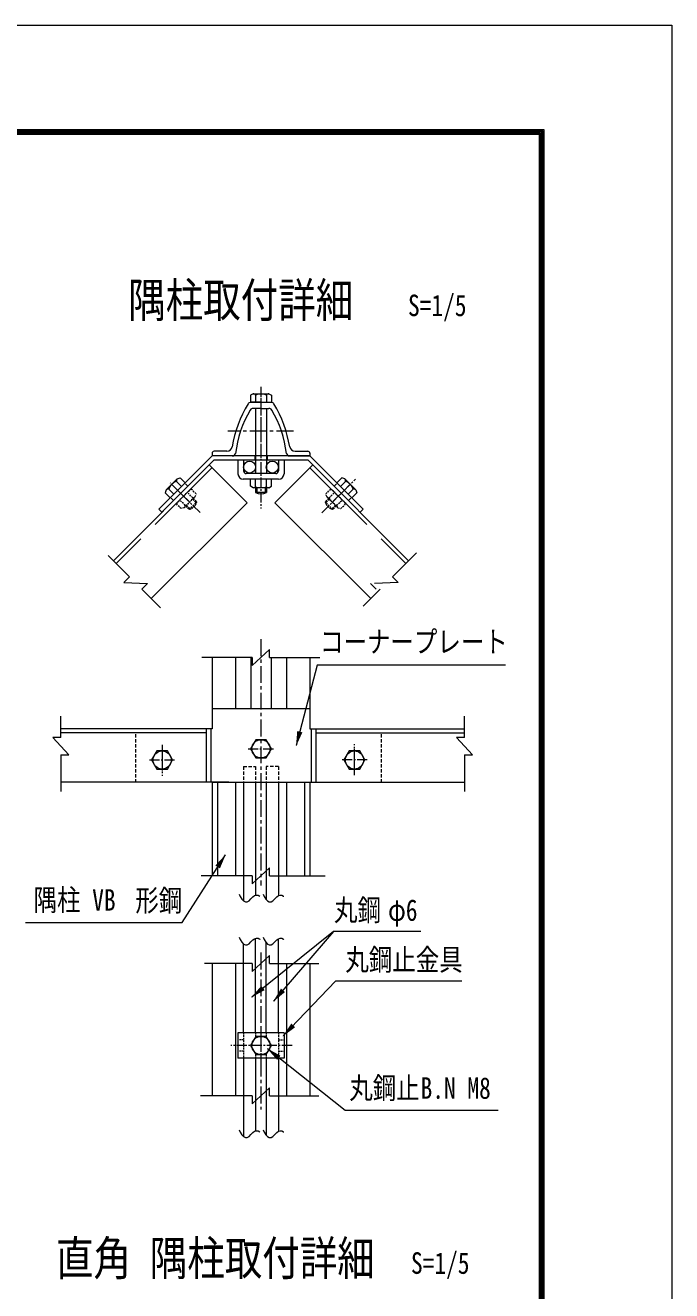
# Model space of a CAD drawing. Units: millimetres, scale not verified, with parts at other scales. Extents: x -4455 to 4455, y -3150 to 3150.
# Drawn here: x 3007 to 4455, y 317 to 3150 of the extents above; entities that cross this region are included whole.
import ezdxf
from ezdxf.enums import TextEntityAlignment as Align

# ---------------------------------------------------------------- set-up
doc = ezdxf.new("R2010")
doc.units = ezdxf.units.MM
doc.header["$LTSCALE"] = 30
for name, pattern in [('DASHED', [7.5, 6, -1.5]), ('USER1', [2, 1.25, -0.25, 0.25, -0.25]), ('USER2', [0.1875, 0.125, -0.0625]), ('USER4', [1.125, 0.75, -0.125, 0.125, -0.125]), ('USER5', [0.375, 0.25, -0.125])]:
    doc.linetypes.add(name, pattern=pattern)
for name, color, linetype, lineweight in [('0-0_D-STR-TXT', 3, 'Continuous', 13), ('0-1_D-STR2', 2, 'Continuous', 13), ('0-2_D-STR1', 1, 'Continuous', 18), ('0-3_D-STR-DIM', 4, 'Continuous', 13), ('0-4_D-BMK', 2, 'USER4', 13), ('0-6_D-STR3', 3, 'Continuous', 13), ('0-C_7詳細', 3, 'Continuous', 18), ('0-D_5寸法', 3, 'Continuous', 18), ('1-0_9断面', 7, 'Continuous', 9), ('1-1_D-TTL', 7, 'Continuous', 9)]:
    doc.layers.add(name, color=color, linetype=linetype, lineweight=lineweight)
doc.layers.add('0-8_D-TTL-TXT', color=7, linetype='Continuous')
doc.styles.add('ＭＳ ゴシック', font='')
doc.styles.get('ＭＳ ゴシック').set_extended_font_data('MS Gothic')

msp = doc.modelspace()

# ---------------------------------------------------------------- linework, layer by layer
at = {"layer": '0-0_D-STR-TXT'}
for points in [[(4082.51, 1717.74), (3661.17, 1717.74), (3613.87, 1537.47)], [(3007.44, 1141.48), (3358.53, 1141.48), (3455.34, 1292.67)], [(3892.98, 1120.96), (3697.42, 1120.96), (3514.3, 974.42)], [(3984.83, 1009.92), (3702.28, 1009.92), (3584.97, 887.64)], [(4066.09, 720.26), (3723.77, 720.26), (3549.75, 858.32)]]:
    msp.add_lwpolyline(points, dxfattribs=at)
for points in [[(3613.29, 1535.25), (3616.25, 1570.14), (3627.84, 1567.1)], [(3456.58, 1294.61), (3443.02, 1262.32), (3432.93, 1268.78)], [(3512.5, 972.98), (3535.69, 999.21), (3543.18, 989.86)], [(3583.38, 885.98), (3602.94, 915.03), (3611.59, 906.73)], [(3547.95, 859.75), (3578.7, 843), (3571.25, 833.62)]]:
    msp.add_solid(points, dxfattribs=at)
at = {"layer": '0-1_D-STR2', "color": 3, "linetype": 'USER5'}
for p, q in [((3496.04, 1490.58), (3496.04, 1455.24)), ((3496.04, 1490.58), (3523.04, 1490.58)), ((3523.04, 1490.58), (3523.04, 1455.24)), ((3573.94, 1490.58), (3546.94, 1490.58)), ((3546.94, 1490.58), (3546.94, 1455.24)), ((3573.94, 1490.58), (3573.94, 1455.24))]:
    msp.add_line(p, q, dxfattribs=at)
at = {"layer": '0-1_D-STR2', "color": 7, "lineweight": 9}
for p, q in [((3496.04, 1455.24), (3496.04, 1189.69)), ((3523.04, 1455.24), (3523.04, 1202.07)), ((3546.94, 1455.24), (3546.94, 1192.46)), ((3573.94, 1455.24), (3573.94, 1201.07)), ((3523.04, 894.32), (3523.04, 1105.64)), ((3496.04, 894.32), (3496.04, 1093.26)), ((3546.94, 894.32), (3546.94, 1096.03)), ((3573.94, 894.32), (3573.94, 1104.64)), ((3496.04, 837.32), (3496.04, 662.01)), ((3523.04, 837.32), (3523.04, 674.39)), ((3546.94, 837.32), (3546.94, 664.78)), ((3573.94, 837.32), (3573.94, 673.39))]:
    msp.add_line(p, q, dxfattribs=at)
at = {"layer": '0-1_D-STR2', "color": 7, "linetype": 'USER4', "lineweight": 9}
msp.add_line((3604.53, 865.82), (3467.19, 865.82), dxfattribs=at)
at = {"layer": '0-1_D-STR2', "color": 7, "lineweight": 9}
for centre in [(3509.54, 2161.07), (3560.44, 2161.07)]:
    msp.add_circle(centre, 13.5, dxfattribs=at)
at = {"layer": '0-2_D-STR1', "linetype": 'DASHED'}
for p, q in [((3425.22, 2159.47), (3210.71, 1944.95)), ((3644.76, 2159.47), (3859.27, 1944.95))]:
    msp.add_line(p, q, dxfattribs=at)
at = {"layer": '0-2_D-STR1'}
for p, q in [((3503.71, 2080.98), (3418.86, 2165.83)), ((3566.27, 2080.98), (3651.12, 2165.83)), ((3640.51, 2176.44), (3865.63, 1951.32)), ((3503.71, 2080.98), (3289.2, 1866.47)), ((3566.27, 2080.98), (3780.78, 1866.47)), ((3425.49, 1734.44), (3425.49, 1575.24)), ((3477.99, 1734.44), (3477.99, 1620.24)), ((3512.49, 1734.44), (3512.49, 1620.24)), ((3512.52, 1734.44), (3512.52, 1620.24)), ((3557.49, 1734.44), (3557.49, 1620.24)), ((3557.52, 1734.44), (3557.52, 1620.24)), ((3591.99, 1734.44), (3591.99, 1620.24)), ((3644.49, 1734.44), (3644.49, 1575.24)), ((3425.49, 1575.24), (3086.74, 1575.24)), ((3411.88, 1566.24), (3086.74, 1566.24)), ((3644.49, 1575.24), (3991.09, 1575.24)), ((3658.1, 1566.24), (3988.84, 1566.24)), ((3462.9, 1455.24), (3086.74, 1455.24)), ((3425.49, 1455.24), (3425.49, 1245.58)), ((3437.49, 1455.24), (3437.49, 1245.58)), ((3477.99, 1455.24), (3477.99, 1245.58)), ((3591.99, 1455.24), (3591.99, 1245.58)), ((3609.33, 1455.24), (3991.09, 1455.24)), ((3632.49, 1455.24), (3632.49, 1245.58)), ((3644.49, 1455.24), (3644.49, 1245.58)), ((3425.49, 1049.5), (3425.49, 753.37)), ((3477.99, 1049.5), (3477.99, 753.37)), ((3591.99, 1049.5), (3591.99, 753.37)), ((3644.49, 1049.5), (3644.49, 753.37))]:
    msp.add_line(p, q, dxfattribs=at)
at = {"layer": '0-3_D-STR-DIM'}
for p, q in [((3240.4, 1915.27), (3192.54, 1963.13)), ((3829.58, 1915.27), (3883.01, 1968.7)), ((3240.4, 1915.27), (3227.67, 1902.54)), ((3227.67, 1902.54), (3280.54, 1900.58)), ((3267.82, 1887.85), (3280.54, 1900.58)), ((3793.16, 1887.85), (3780.44, 1900.58)), ((3842.31, 1902.54), (3789.44, 1900.58)), ((3829.58, 1915.27), (3842.31, 1902.54)), ((3267.82, 1887.85), (3309.66, 1846)), ((3802.16, 1887.85), (3764.01, 1849.7)), ((3515.6, 1734.44), (3402.56, 1734.44)), ((3515.6, 1716.44), (3554.38, 1752.44)), ((3515.6, 1734.44), (3515.6, 1716.44)), ((3554.38, 1734.44), (3554.38, 1752.44)), ((3554.38, 1734.44), (3667.15, 1734.44)), ((3515.6, 1227.58), (3554.38, 1263.58)), ((3554.38, 1245.58), (3554.38, 1263.58)), ((3515.6, 1245.58), (3401.16, 1245.58)), ((3515.6, 1245.58), (3515.6, 1227.58)), ((3554.38, 1245.58), (3678.41, 1245.58)), ((3515.6, 1049.5), (3408.41, 1049.5)), ((3515.6, 1031.5), (3554.38, 1067.5)), ((3515.6, 1049.5), (3515.6, 1031.5)), ((3554.38, 1049.5), (3554.38, 1067.5)), ((3554.38, 1049.5), (3664.57, 1049.5)), ((3515.6, 735.37), (3554.38, 771.37)), ((3554.38, 753.37), (3554.38, 771.37)), ((3515.6, 753.37), (3399.2, 753.37)), ((3515.6, 753.37), (3515.6, 735.37)), ((3554.38, 753.37), (3664.57, 753.37))]:
    msp.add_line(p, q, dxfattribs=at)
for points in [[(3486.45, 1204.67), (3488.71, 1199.54), (3492.39, 1193.51), (3496.19, 1189.54), (3500.09, 1187.61), (3504.12, 1187.72), (3508.26, 1189.88), (3512.51, 1194.09), (3516.74, 1198.52), (3520.81, 1201.36), (3524.72, 1202.61), (3528.48, 1202.26), (3532.08, 1200.31), (3532.45, 1199.93)], [(3539.99, 1204.67), (3542.26, 1199.54), (3545.94, 1193.51), (3549.73, 1189.54), (3553.64, 1187.61), (3557.66, 1187.72), (3561.8, 1189.88), (3566.05, 1194.09), (3570.28, 1198.52), (3574.35, 1201.36), (3578.27, 1202.61), (3582.02, 1202.26), (3585.62, 1200.31), (3585.99, 1199.93)], [(3486.45, 1108.24), (3488.71, 1103.11), (3492.39, 1097.09), (3496.19, 1093.11), (3500.09, 1091.18), (3504.12, 1091.29), (3508.26, 1093.45), (3512.51, 1097.66), (3516.74, 1102.09), (3520.81, 1104.93), (3524.72, 1106.18), (3528.48, 1105.83), (3532.08, 1103.88), (3532.45, 1103.5)], [(3539.99, 1108.24), (3542.26, 1103.11), (3545.94, 1097.09), (3549.73, 1093.11), (3553.64, 1091.18), (3557.66, 1091.29), (3561.8, 1093.45), (3566.05, 1097.66), (3570.28, 1102.09), (3574.35, 1104.93), (3578.27, 1106.18), (3582.02, 1105.83), (3585.62, 1103.88), (3585.99, 1103.5)], [(3486.45, 676.99), (3488.71, 671.86), (3492.39, 665.83), (3496.19, 661.86), (3500.09, 659.93), (3504.12, 660.04), (3508.26, 662.2), (3512.51, 666.41), (3516.74, 670.84), (3520.81, 673.68), (3524.72, 674.92), (3528.48, 674.58), (3532.08, 672.63), (3532.45, 672.25)], [(3539.99, 676.99), (3542.26, 671.86), (3545.94, 665.83), (3549.73, 661.86), (3553.64, 659.93), (3557.66, 660.04), (3561.8, 662.2), (3566.05, 666.41), (3570.28, 670.84), (3574.35, 673.68), (3578.27, 674.92), (3582.02, 674.58), (3585.62, 672.63), (3585.99, 672.25)]]:
    msp.add_lwpolyline(points, dxfattribs=at)
at = {"layer": '0-4_D-BMK'}
for p, q in [((3534.99, 2340.47), (3534.99, 2068.28)), ((3398.43, 2058.98), (3331.78, 2125.63)), ((3671.45, 2058.88), (3746.43, 2133.86)), ((3313.51, 1539.43), (3313.51, 1470.04)), ((3506.43, 1530.24), (3563.55, 1530.24)), ((3744.47, 1471.05), (3744.47, 1540.44)), ((3284.95, 1505.24), (3342.07, 1505.24)), ((3313.51, 1529.2), (3313.51, 1481.37)), ((3773.03, 1505.24), (3715.91, 1505.24))]:
    msp.add_line(p, q, dxfattribs=at)
at = {"layer": '0-4_D-BMK', "linetype": 'USER1'}
for p, q in [((3534.99, 2316.06), (3534.99, 2181.37)), ((3607.53, 2241.54), (3460.81, 2241.54)), ((3534.99, 1775.45), (3534.99, 1223.98)), ((3534.99, 1073.83), (3534.99, 722.57))]:
    msp.add_line(p, q, dxfattribs=at)
at = {"layer": '0-6_D-STR3'}
for p, q in [((3517.35, 2325.24), (3511.47, 2321.84)), ((3517.35, 2325.24), (3552.63, 2325.24)), ((3552.63, 2325.24), (3558.51, 2321.84)), ((3511.47, 2321.84), (3511.47, 2306.04)), ((3511.47, 2306.04), (3558.51, 2306.04)), ((3522.99, 2321.84), (3522.99, 2306.04)), ((3546.99, 2321.84), (3546.99, 2306.04)), ((3558.51, 2321.84), (3558.51, 2306.04)), ((3522.99, 2292.54), (3522.99, 2146.44)), ((3546.99, 2292.54), (3546.99, 2146.44)), ((3425.49, 2186.04), (3306.01, 2066.55)), ((3644.49, 2186.04), (3425.49, 2186.04)), ((3644.49, 2186.04), (3763.97, 2066.55)), ((3429.47, 2176.44), (3312.79, 2059.77)), ((3483.39, 2176.44), (3483.39, 2145.84)), ((3495.99, 2176.44), (3495.99, 2152.44)), ((3573.99, 2176.44), (3573.99, 2152.44)), ((3586.59, 2176.44), (3586.59, 2145.84)), ((3347.33, 2135.03), (3322.38, 2110.08)), ((3365.06, 2125.61), (3331.8, 2092.35)), ((3345.74, 2128.64), (3356.92, 2117.46)), ((3347.33, 2135.03), (3353.89, 2136.79)), ((3353.89, 2136.79), (3365.06, 2125.61)), ((3574.59, 2133.84), (3495.39, 2133.84)), ((3567.99, 2146.44), (3501.99, 2146.44)), ((3558.51, 2133.84), (3511.47, 2133.84)), ((3511.47, 2117.96), (3511.47, 2133.84)), ((3522.99, 2116.7), (3522.99, 2133.84)), ((3546.99, 2116.7), (3546.99, 2133.84)), ((3558.51, 2117.96), (3558.51, 2133.84)), ((3716.09, 2136.79), (3704.92, 2125.61)), ((3704.92, 2125.61), (3738.18, 2092.35)), ((3724.24, 2128.64), (3713.06, 2117.46)), ((3722.65, 2135.03), (3716.09, 2136.79)), ((3722.65, 2135.03), (3747.6, 2110.08)), ((3322.38, 2110.08), (3320.62, 2103.52)), ((3320.62, 2103.52), (3331.8, 2092.35)), ((3328.77, 2111.67), (3339.95, 2100.49)), ((3517.23, 2114.64), (3511.47, 2117.96)), ((3552.75, 2114.64), (3517.23, 2114.64)), ((3522.99, 2114.64), (3522.99, 2103.98)), ((3546.99, 2103.98), (3522.99, 2103.98)), ((3546.99, 2114.64), (3546.99, 2103.98)), ((3552.75, 2114.64), (3558.51, 2117.96)), ((3741.21, 2111.67), (3730.03, 2100.49)), ((3749.36, 2103.52), (3738.18, 2092.35)), ((3747.6, 2110.08), (3749.36, 2103.52)), ((3312.79, 2059.77), (3306.01, 2066.55)), ((3757.19, 2059.77), (3763.97, 2066.55)), ((3425.49, 1620.24), (3644.49, 1620.24)), ((3425.49, 1455.24), (3644.49, 1455.24)), ((3586.59, 894.32), (3483.39, 894.32)), ((3483.39, 894.32), (3483.39, 837.32)), ((3586.59, 894.32), (3586.59, 837.32)), ((3586.59, 837.32), (3483.39, 837.32))]:
    msp.add_line(p, q, dxfattribs=at)
at = {"layer": '0-6_D-STR3', "linetype": 'USER1'}
for p, q in [((3372.95, 2084.46), (3331.78, 2125.63)), ((3697.03, 2084.46), (3738.2, 2125.63)), ((3697.03, 2084.46), (3738.2, 2125.63)), ((3744.47, 1481.28), (3744.47, 1529.11))]:
    msp.add_line(p, q, dxfattribs=at)
at = {"layer": '0-6_D-STR3', "color": 1, "linetype": 'USER2'}
for p, q in [((3344.95, 2079.2), (3378.22, 2112.46)), ((3382.19, 2092.19), (3370.07, 2104.31)), ((3389.44, 2101.23), (3378.22, 2112.46)), ((3387.72, 2094.81), (3389.44, 2101.23)), ((3680.54, 2101.23), (3691.76, 2112.46)), ((3682.26, 2094.81), (3680.54, 2101.23)), ((3687.79, 2092.19), (3699.91, 2104.31)), ((3725.03, 2079.2), (3691.76, 2112.46)), ((3356.18, 2067.97), (3344.95, 2079.2)), ((3365.22, 2075.22), (3353.1, 2087.34)), ((3362.6, 2069.69), (3356.18, 2067.97)), ((3362.6, 2069.69), (3387.72, 2094.81)), ((3366.68, 2073.77), (3374.21, 2066.23)), ((3368.37, 2075.46), (3376.77, 2067.07)), ((3374.21, 2066.23), (3391.18, 2083.2)), ((3381.95, 2089.04), (3390.34, 2080.64)), ((3383.65, 2090.74), (3391.18, 2083.2)), ((3686.33, 2090.74), (3678.8, 2083.2)), ((3695.77, 2066.23), (3678.8, 2083.2)), ((3688.03, 2089.04), (3679.64, 2080.64)), ((3707.38, 2069.69), (3682.26, 2094.81)), ((3701.61, 2075.46), (3693.21, 2067.07)), ((3703.3, 2073.77), (3695.77, 2066.23)), ((3704.76, 2075.22), (3716.88, 2087.34)), ((3707.38, 2069.69), (3713.8, 2067.97)), ((3713.8, 2067.97), (3725.03, 2079.2)), ((3495.99, 878.57), (3483.39, 878.57)), ((3495.99, 894.32), (3495.99, 837.32)), ((3523.04, 894.32), (3523.04, 885.87)), ((3546.94, 894.32), (3546.94, 885.87)), ((3573.99, 894.32), (3573.99, 837.32)), ((3573.99, 878.57), (3586.59, 878.57)), ((3495.99, 853.07), (3483.39, 853.07)), ((3573.99, 853.07), (3586.59, 853.07)), ((3523.04, 845.78), (3523.04, 837.32)), ((3546.94, 845.78), (3546.94, 837.32))]:
    msp.add_line(p, q, dxfattribs=at)
at = {"layer": '0-6_D-STR3', "linetype": 'USER5'}
for p, q in [((3371.13, 2118.1), (3364.34, 2124.89)), ((3371.13, 2118.1), (3364.34, 2124.89)), ((3698.85, 2118.1), (3705.64, 2124.89)), ((3698.85, 2118.1), (3705.64, 2124.89)), ((3339.31, 2086.28), (3332.52, 2093.07)), ((3339.31, 2086.28), (3332.52, 2093.07)), ((3730.67, 2086.28), (3737.46, 2093.07)), ((3730.67, 2086.28), (3737.46, 2093.07))]:
    msp.add_line(p, q, dxfattribs=at)
at = {"layer": '0-6_D-STR3', "color": 1}
for p, q in [((3525.39, 2114.64), (3525.39, 2102.77)), ((3544.59, 2114.64), (3544.59, 2102.77))]:
    msp.add_line(p, q, dxfattribs=at)
at = {"layer": '0-6_D-STR3', "color": 1, "linetype": 'USER5'}
for p, q in [((3253.51, 1563.24), (3253.51, 1455.24)), ((3804.47, 1563.24), (3804.47, 1455.24))]:
    msp.add_line(p, q, dxfattribs=at)
at = {"layer": '0-6_D-STR3', "color": 1, "linetype": 'USER1'}
msp.add_line((3534.99, 903.96), (3534.99, 827.39), dxfattribs=at)
at = {"layer": '0-6_D-STR3'}
msp.add_lwpolyline([(3640.51, 2176.44), (3429.47, 2176.44), (3204.35, 1951.32)], dxfattribs=at)
for points in [[(3558.51, 1530.24), (3546.75, 1550.61), (3523.23, 1550.61), (3511.47, 1530.24), (3523.23, 1509.87), (3546.75, 1509.87)], [(3337.03, 1505.24), (3325.27, 1525.61), (3301.75, 1525.61), (3289.99, 1505.24), (3301.75, 1484.87), (3325.27, 1484.87)], [(3720.95, 1505.24), (3732.71, 1484.87), (3756.23, 1484.87), (3767.99, 1505.24), (3756.23, 1525.61), (3732.71, 1525.61)], [(3558.51, 865.82), (3546.75, 886.19), (3523.23, 886.19), (3511.47, 865.82), (3523.23, 845.46), (3546.75, 845.46)]]:
    msp.add_lwpolyline(points, close=True, dxfattribs=at)
for centre in [(3534.99, 1530.24), (3313.51, 1505.24), (3744.47, 1505.24), (3534.99, 865.82)]:
    msp.add_circle(centre, 20.4, dxfattribs=at)
for centre, radius, start, end in [((3517.65, 2319.36), 5.88, 24.94299, 92.968), ((3534.99, 2302.33), 22.91, 58.40741, 121.59259), ((3552.33, 2319.36), 5.88, 87.032, 155.05701), ((3351.05, 2106.36), 22.91, 103.40741, 166.59259), ((3351.27, 2130.66), 5.88, 132.032, 200.05701), ((3495.39, 2145.84), 12, 180, 270), ((3501.99, 2152.44), 6, 180, 270), ((3567.99, 2152.44), 6, 270, 0), ((3574.59, 2145.84), 12, 270, 0), ((3718.71, 2130.66), 5.88, 339.94299, 47.968), ((3718.93, 2106.36), 22.91, 13.40741, 76.59259), ((3326.75, 2106.14), 5.88, 69.94299, 137.968), ((3517.23, 2123.72), 9.09, 270, 309.3382), ((3534.99, 2150.64), 36, 250.52878, 289.47122), ((3534.99, 2124.76), 24, 240, 300), ((3552.75, 2123.72), 9.09, 230.6618, 270), ((3743.23, 2106.14), 5.88, 42.032, 110.05701)]:
    msp.add_arc(centre, radius, start, end, dxfattribs=at)
at = {"layer": '0-6_D-STR3', "color": 1, "linetype": 'USER2'}
for centre, radius, start, end in [((3356.18, 2076.12), 9.09, 315, 354.3382), ((3349.7, 2107.71), 36, 295.52878, 334.47122), ((3368, 2089.41), 24, 285, 345), ((3381.29, 2101.23), 9.09, 275.6618, 315), ((3701.98, 2089.41), 24, 195, 255), ((3688.69, 2101.23), 9.09, 225, 264.3382), ((3720.28, 2107.71), 36, 205.52878, 244.47122), ((3713.8, 2076.12), 9.09, 185.6618, 225)]:
    msp.add_arc(centre, radius, start, end, dxfattribs=at)
at = {"layer": '0-C_7詳細', "color": 1, "linetype": 'USER5'}
for p, q in [((3521.49, 2186.04), (3521.49, 2176.44)), ((3548.49, 2186.04), (3548.49, 2176.44))]:
    msp.add_line(p, q, dxfattribs=at)
at = {"layer": '0-C_7詳細'}
for p, q in [((3495.99, 2176.44), (3483.39, 2176.44)), ((3586.59, 2176.44), (3573.99, 2176.44))]:
    msp.add_line(p, q, dxfattribs=at)
at = {"layer": '0-C_7詳細', "color": 7, "lineweight": 9}
for p, q in [((3425.49, 1620.24), (3425.49, 1575.24)), ((3644.49, 1620.24), (3644.49, 1575.24)), ((3411.88, 1575.24), (3411.88, 1455.24)), ((3422.49, 1575.24), (3422.49, 1455.24)), ((3647.49, 1575.24), (3647.49, 1455.24)), ((3658.1, 1575.24), (3658.1, 1455.24))]:
    msp.add_line(p, q, dxfattribs=at)
at = {"layer": '0-C_7詳細', "color": 4}
for p, q in [((3086.74, 1555.74), (3086.74, 1603.26)), ((3991.09, 1555.74), (3991.09, 1603.26)), ((3068.74, 1555.74), (3104.74, 1516.97)), ((3086.74, 1555.74), (3068.74, 1555.74)), ((3973.09, 1555.74), (4009.09, 1516.97)), ((3991.09, 1555.74), (3973.09, 1555.74)), ((3086.74, 1516.97), (3086.74, 1434.44)), ((3086.74, 1516.97), (3104.74, 1516.97)), ((3991.09, 1516.97), (3991.09, 1434.44)), ((3991.09, 1516.97), (4009.09, 1516.97))]:
    msp.add_line(p, q, dxfattribs=at)
at = {"layer": '0-D_5寸法'}
msp.add_line((3697.42, 1120.96), (3563.31, 965.1), dxfattribs=at)
msp.add_solid([(3561.81, 963.35), (3579.77, 993.41), (3588.86, 985.6)], dxfattribs=at)
at = {"layer": '1-0_9断面'}
for p, q in [((3534.99, 2306.04), (3512.49, 2306.04)), ((3534.99, 2306.04), (3557.49, 2306.04)), ((3534.99, 2292.54), (3517.19, 2292.54)), ((3534.99, 2292.54), (3552.79, 2292.54)), ((3425.49, 2192.04), (3425.49, 2186.04)), ((3470.72, 2186.04), (3425.49, 2186.04)), ((3458.72, 2196.54), (3429.99, 2196.54)), ((3599.26, 2186.04), (3644.49, 2186.04)), ((3611.26, 2196.54), (3639.99, 2196.54)), ((3644.49, 2192.04), (3644.49, 2186.04))]:
    msp.add_line(p, q, dxfattribs=at)
for centre, radius, start, end in [((3738.35, 2161.84), 271.5, 148.81495, 170.5186), ((3512.49, 2298.54), 7.5, 90, 148.81495), ((3557.49, 2298.54), 7.5, 31.18505, 90), ((3331.63, 2161.84), 271.5, 9.4814, 31.18505), ((3728.17, 2161.47), 252, 149.65378, 173.11487), ((3517.19, 2285.04), 7.5, 90, 149.98767), ((3552.79, 2285.04), 7.5, 30.01233, 90), ((3341.81, 2161.47), 252, 6.88513, 30.34622), ((3429.99, 2192.04), 4.5, 90, 180), ((3458.72, 2208.54), 12, 270, 350.5186), ((3470.72, 2193.54), 7.5, 270, 352.36249), ((3599.26, 2193.54), 7.5, 187.63751, 270), ((3611.26, 2208.54), 12, 189.4814, 270), ((3639.99, 2192.04), 4.5, 0, 90)]:
    msp.add_arc(centre, radius, start, end, dxfattribs=at)
at = {"layer": '1-1_D-TTL', "color": 2, "lineweight": 18}
msp.add_lwpolyline([(-4454.62, 3150.24), (4455.08, 3150.24), (4455.08, -3150.19), (-4454.62, -3150.19)], close=True, dxfattribs=at)
at = {"layer": '1-1_D-TTL'}
for points in [[(-4168.24, 2916.89), (4168.69, 2916.89), (4168.69, -2916.84), (-4168.24, -2916.84)], [(-4165.59, 2914.24), (4166.04, 2914.24), (4166.04, -2914.19), (-4165.59, -2914.19)], [(-4162.93, 2911.59), (4163.39, 2911.59), (4163.39, -2911.54), (-4162.93, -2911.54)], [(-4160.28, 2908.94), (4160.74, 2908.94), (4160.74, -2908.88), (-4160.28, -2908.88)], [(-4157.63, 2906.28), (4158.09, 2906.28), (4158.09, -2906.23), (-4157.63, -2906.23)]]:
    msp.add_lwpolyline(points, close=True, dxfattribs=at)

# ---------------------------------------------------------------- texts
at = {"layer": '0-0_D-STR-TXT', "style": 'ＭＳ ゴシック', "width": 0.8}
for s, p in [('コーナープレート', (3667.23, 1731.37)), ('隅柱 VB ', (3025.56, 1153.22)), ('形鋼', (3253.38, 1152.07)), ('丸鋼', (3698.67, 1130.52)), ('φ6', (3819.62, 1130.52)), ('丸鋼止金具', (3724, 1019.47)), ('丸鋼止', (3732.8, 732.04)), ('B.N M8', (3892.53, 732.04))]:
    msp.add_text(s, height=48.17, dxfattribs=at).set_placement(p, align=Align.BOTTOM_LEFT)
at = {"layer": '0-8_D-TTL-TXT', "style": 'ＭＳ ゴシック', "width": 0.8}
for s, p in [('隅柱取付詳細', (3237.58, 2473.34)), ('直角 隅柱取付詳細', (3075.98, 327.95))]:
    msp.add_text(s, height=76.98, dxfattribs=at).set_placement(p, align=Align.BOTTOM_LEFT)
at = {"layer": '0-8_D-TTL-TXT', "color": 3, "style": 'ＭＳ ゴシック', "width": 0.8}
for p in [(3864.35, 2484.54), (3871.02, 340.09)]:
    msp.add_text('S=1/5', height=48.17, dxfattribs=at).set_placement(p, align=Align.BOTTOM_LEFT)

doc.saveas('drawing.dxf')
